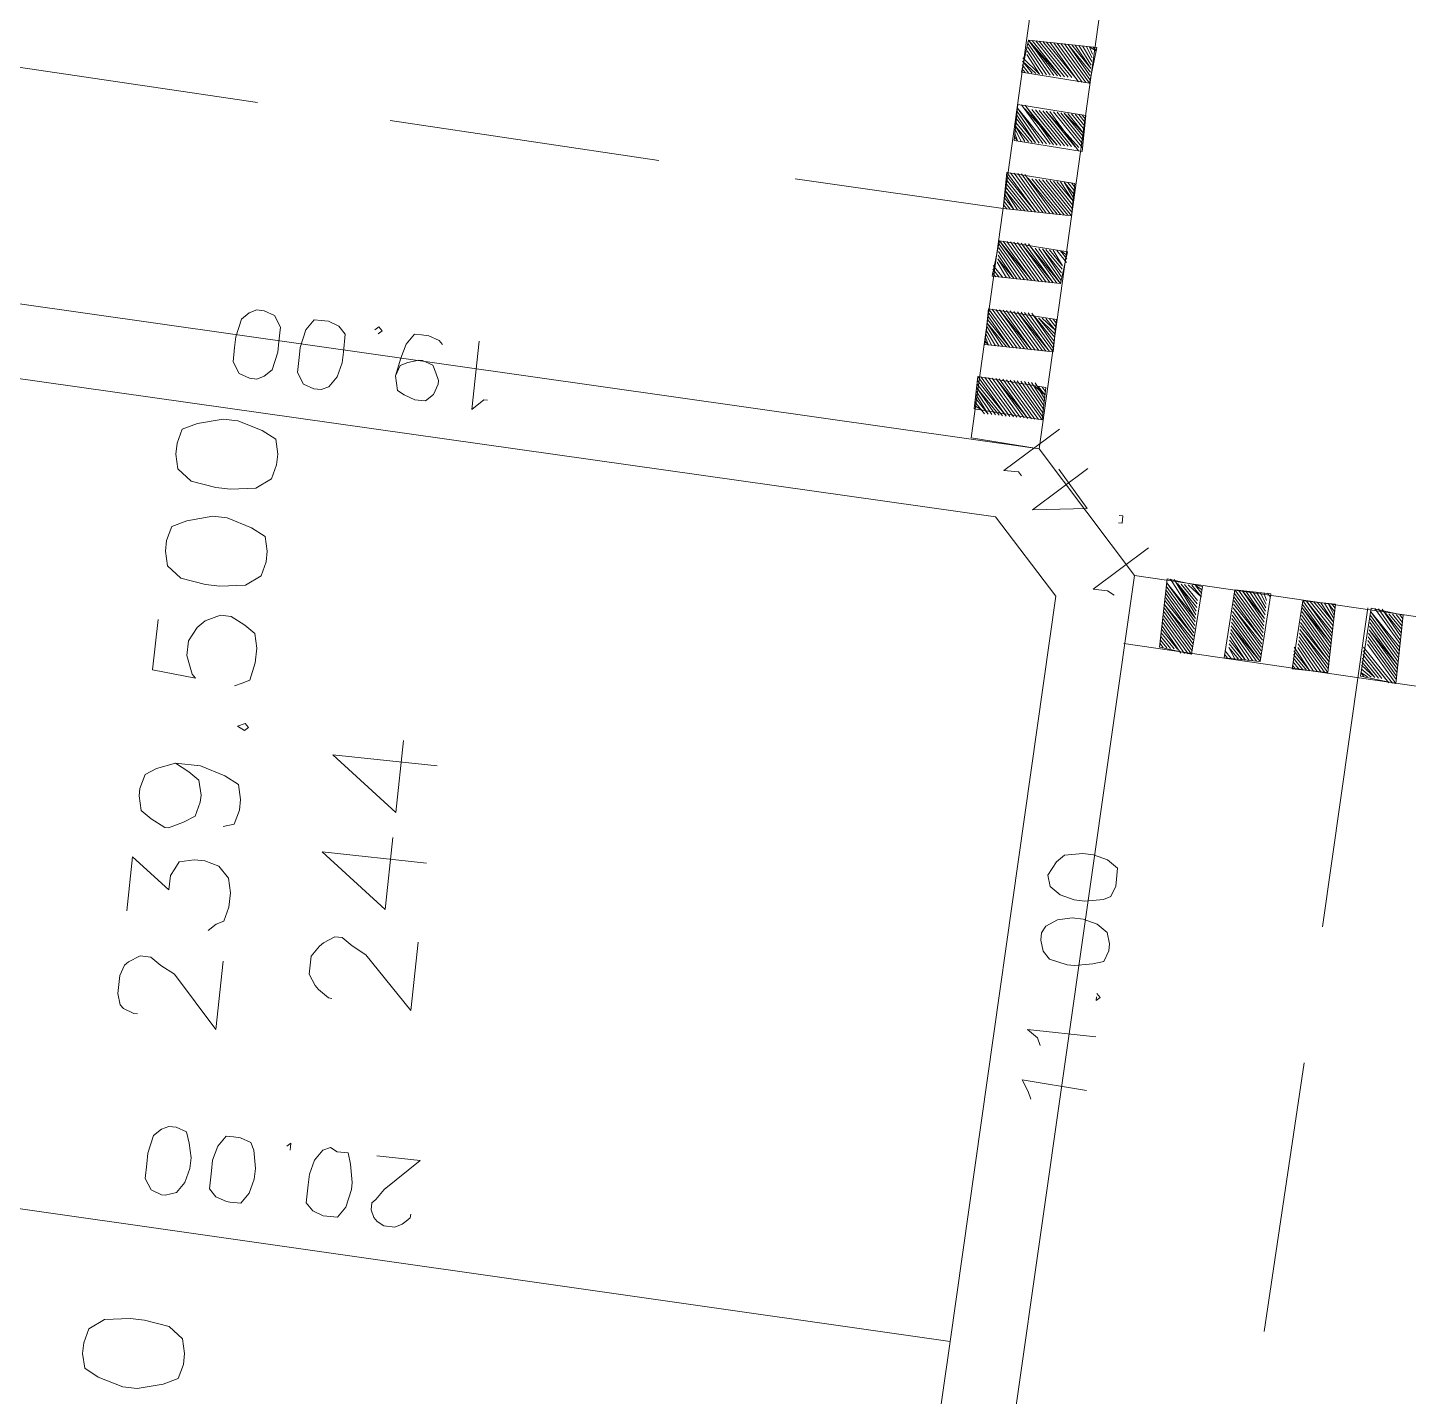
# Model space of a CAD drawing. Header units: metres. Extents: x -977055 to 805873, y -1033982 to 242021.
# Drawn here: x 2616.5 to 2636.78, y 927.2 to 947.31 of the extents above; entities that cross this region are included whole.
import ezdxf

# ---------------------------------------------------------------- set-up
doc = ezdxf.new("R2010")
doc.units = ezdxf.units.M
for name, color, linetype in [('PDF_acera', 7, 'Continuous'), ('PDF_areas por lote', 7, 'Continuous'), ('PDF_COTAS', 7, 'Continuous'), ('PDF_linea de centro', 7, 'Continuous'), ('PDF_LOTES', 7, 'Continuous'), ('PDF_No. lotes', 7, 'Continuous'), ('PDF_PASO DE CEBRA', 7, 'Continuous')]:
    doc.layers.add(name, color=color, linetype=linetype)

# ---------------------------------------------------------------- blocks, each defined once
blk = doc.blocks.new('CALLE')
at = {"layer": 'PDF_acera', "lineweight": 9}
blk.add_lwpolyline([(-132.08832, -138.354048), (-133.14672, -169.471008), (-131.87664, -170.82576), (-75.188736, -172.773216), (-73.833984, -171.503136), (-72.775584, -140.386176), (-74.045664, -139.031424), (-130.733568, -137.083968)], close=True, dxfattribs=at)
at = {"layer": 'PDF_areas por lote', "lineweight": 9}
for points in [[(-85.561056, -161.51184), (-85.7304, -161.554176), (-85.815072, -161.72352), (-85.899744, -162.019872), (-85.899744, -162.189216), (-85.815072, -162.485568), (-85.7304, -162.654912), (-85.561056, -162.697248), (-85.434048, -162.697248), (-85.264704, -162.654912), (-85.137696, -162.485568), (-85.09536, -162.189216), (-85.09536, -162.019872), (-85.137696, -161.72352), (-85.264704, -161.554176), (-85.434048, -161.51184)], [(-76.120128, -161.469504), (-76.289472, -161.51184), (-76.41648, -161.681184), (-76.458816, -161.977536), (-76.458816, -162.14688), (-76.41648, -162.443232), (-76.289472, -162.612576), (-76.120128, -162.654912), (-75.99312, -162.654912), (-75.823776, -162.612576), (-75.739104, -162.443232), (-75.654432, -162.14688), (-75.654432, -161.977536), (-75.739104, -161.681184), (-75.823776, -161.51184), (-75.99312, -161.469504)], [(-74.977056, -161.469504), (-75.1464, -161.51184), (-75.273408, -161.681184), (-75.315744, -161.977536), (-75.315744, -162.14688), (-75.273408, -162.443232), (-75.1464, -162.612576), (-74.977056, -162.654912), (-74.850048, -162.654912), (-74.680704, -162.612576), (-74.596032, -162.443232), (-74.51136, -162.14688), (-74.51136, -161.977536), (-74.596032, -161.681184), (-74.680704, -161.51184), (-74.850048, -161.469504)], [(-78.067584, -162.527904), (-78.10992, -162.612576), (-78.067584, -162.654912), (-78.025248, -162.612576)]]:
    blk.add_lwpolyline(points, close=True, dxfattribs=at)
for points in [[(-81.539136, -161.72352), (-81.539136, -161.681184), (-81.4968, -161.554176), (-81.454464, -161.51184), (-81.327456, -161.469504), (-81.115776, -161.469504), (-80.988768, -161.51184), (-80.946432, -161.554176), (-80.86176, -161.681184), (-80.86176, -161.808192), (-80.946432, -161.9352), (-81.031104, -162.104544), (-81.623808, -162.654912), (-80.819424, -162.654912)], [(-80.353728, -161.469504), (-79.718688, -161.469504), (-80.057376, -161.9352), (-79.888032, -161.9352), (-79.80336, -161.977536), (-79.718688, -162.019872), (-79.676352, -162.189216), (-79.676352, -162.316224), (-79.718688, -162.485568), (-79.845696, -162.612576), (-80.01504, -162.654912), (-80.184384, -162.654912), (-80.353728, -162.612576), (-80.396064, -162.527904), (-80.480736, -162.443232)], [(-78.575616, -161.850528), (-78.660288, -162.019872), (-78.74496, -162.14688), (-78.914304, -162.189216), (-78.998976, -162.189216), (-79.16832, -162.14688), (-79.252992, -162.019872), (-79.337664, -161.850528), (-79.337664, -161.808192), (-79.252992, -161.638848), (-79.16832, -161.51184), (-78.998976, -161.469504), (-78.914304, -161.469504), (-78.74496, -161.51184), (-78.660288, -161.638848), (-78.575616, -161.850528), (-78.575616, -162.14688), (-78.660288, -162.443232), (-78.74496, -162.612576), (-78.914304, -162.654912), (-79.041312, -162.654912), (-79.210656, -162.612576), (-79.252992, -162.485568)], [(-76.924512, -161.469504), (-77.517216, -161.469504), (-77.559552, -161.977536), (-77.517216, -161.9352), (-77.305536, -161.850528), (-77.136192, -161.850528), (-76.966848, -161.9352), (-76.882176, -162.019872), (-76.797504, -162.189216), (-76.797504, -162.316224), (-76.882176, -162.485568), (-76.966848, -162.612576), (-77.136192, -162.654912), (-77.305536, -162.654912), (-77.517216, -162.612576), (-77.559552, -162.527904), (-77.601888, -162.443232)]]:
    blk.add_lwpolyline(points, dxfattribs=at)
at = {"layer": 'PDF_COTAS', "lineweight": 9}
for points in [[(-83.6136, -162.273888), (-83.571264, -162.400896), (-83.444256, -162.485568), (-83.274912, -162.527904), (-83.147904, -162.527904), (-82.97856, -162.485568), (-82.851552, -162.443232), (-82.809216, -162.316224), (-82.809216, -162.231552), (-82.851552, -162.14688), (-82.936224, -162.062208), (-83.147904, -162.019872), (-83.274912, -162.019872), (-83.444256, -162.019872), (-83.571264, -162.104544), (-83.6136, -162.231552)], [(-83.6136, -162.273888), (-83.571264, -162.400896), (-83.444256, -162.485568), (-83.274912, -162.527904), (-83.147904, -162.527904), (-82.97856, -162.485568), (-82.851552, -162.443232), (-82.809216, -162.316224), (-82.809216, -162.231552), (-82.851552, -162.14688), (-82.936224, -162.062208), (-83.147904, -162.019872), (-83.274912, -162.019872), (-83.444256, -162.019872), (-83.571264, -162.104544), (-83.6136, -162.231552)], [(-74.003328, -162.316224), (-73.960992, -162.400896), (-73.87632, -162.485568), (-73.66464, -162.527904), (-73.537632, -162.527904), (-73.368288, -162.527904), (-73.24128, -162.443232), (-73.198944, -162.316224), (-73.198944, -162.231552), (-73.24128, -162.14688), (-73.325952, -162.062208), (-73.537632, -162.019872), (-73.66464, -162.019872), (-73.833984, -162.019872), (-73.960992, -162.104544), (-74.003328, -162.231552)], [(-83.6136, -163.035936), (-83.6136, -163.162944), (-83.486592, -163.247616), (-83.317248, -163.289952), (-83.19024, -163.289952), (-82.97856, -163.247616), (-82.893888, -163.20528), (-82.851552, -163.078272), (-82.851552, -162.9936), (-82.851552, -162.908928), (-82.97856, -162.824256), (-83.147904, -162.78192), (-83.274912, -162.78192), (-83.486592, -162.78192), (-83.571264, -162.866592), (-83.6136, -162.9936)], [(-83.6136, -163.035936), (-83.6136, -163.162944), (-83.486592, -163.247616), (-83.317248, -163.289952), (-83.19024, -163.289952), (-82.97856, -163.247616), (-82.893888, -163.20528), (-82.851552, -163.078272), (-82.851552, -162.9936), (-82.851552, -162.908928), (-82.97856, -162.824256), (-83.147904, -162.78192), (-83.274912, -162.78192), (-83.486592, -162.78192), (-83.571264, -162.866592), (-83.6136, -162.9936)], [(-74.045664, -163.078272), (-74.003328, -163.162944), (-73.87632, -163.247616), (-73.706976, -163.289952), (-73.579968, -163.289952), (-73.368288, -163.289952), (-73.283616, -163.20528), (-73.24128, -163.078272), (-73.24128, -162.9936), (-73.24128, -162.908928), (-73.368288, -162.824256), (-73.579968, -162.78192), (-73.66464, -162.78192), (-73.87632, -162.78192), (-74.003328, -162.866592), (-74.045664, -162.9936)], [(-82.893888, -163.62864), (-82.851552, -163.670976), (-82.893888, -163.670976), (-82.936224, -163.670976), (-82.893888, -163.670976), (-82.851552, -163.670976)], [(-83.655936, -164.179008), (-83.655936, -164.306016), (-83.528928, -164.390688), (-83.317248, -164.433024), (-83.232576, -164.433024), (-83.020896, -164.390688), (-82.893888, -164.348352), (-82.893888, -164.221344), (-82.851552, -164.136672), (-82.893888, -164.052), (-83.020896, -163.967328), (-83.19024, -163.924992), (-83.317248, -163.924992), (-83.528928, -163.924992), (-83.6136, -164.009664), (-83.655936, -164.136672)], [(-83.655936, -164.179008), (-83.655936, -164.306016), (-83.528928, -164.390688), (-83.317248, -164.433024), (-83.232576, -164.433024), (-83.020896, -164.390688), (-82.893888, -164.348352), (-82.893888, -164.221344), (-82.851552, -164.136672), (-82.893888, -164.052), (-83.020896, -163.967328), (-83.19024, -163.924992), (-83.317248, -163.924992), (-83.528928, -163.924992), (-83.6136, -164.009664), (-83.655936, -164.136672)], [(-82.893888, -164.68704), (-82.893888, -165.195072), (-83.274912, -164.814048), (-83.40192, -164.729376), (-83.444256, -164.68704), (-83.528928, -164.68704), (-83.6136, -164.729376), (-83.655936, -164.771712), (-83.698272, -164.856384), (-83.698272, -164.983392), (-83.655936, -165.068064), (-83.6136, -165.1104), (-83.571264, -165.152736), (-83.528928, -165.152736), (-83.571264, -165.152736), (-83.6136, -165.1104), (-83.655936, -165.068064), (-83.698272, -164.983392), (-83.698272, -164.856384), (-83.655936, -164.771712), (-83.6136, -164.729376), (-83.528928, -164.68704), (-83.444256, -164.68704), (-83.40192, -164.729376), (-83.274912, -164.814048), (-82.893888, -165.195072)], [(-79.549344, -172.138176), (-79.676352, -172.180512), (-79.761024, -172.265184), (-79.80336, -172.476864), (-79.80336, -172.561536), (-79.761024, -172.773216), (-79.718688, -172.900224), (-79.59168, -172.94256), (-79.507008, -172.94256), (-79.38, -172.900224), (-79.295328, -172.773216), (-79.252992, -172.603872), (-79.252992, -172.476864), (-79.295328, -172.30752), (-79.38, -172.180512), (-79.464672, -172.138176)], [(-78.787296, -172.138176), (-78.914304, -172.180512), (-78.998976, -172.30752), (-79.041312, -172.476864), (-79.041312, -172.603872), (-78.998976, -172.815552), (-78.95664, -172.900224), (-78.829632, -172.94256), (-78.74496, -172.94256), (-78.617952, -172.94256), (-78.53328, -172.815552), (-78.490944, -172.646208), (-78.490944, -172.5192), (-78.53328, -172.30752), (-78.617952, -172.222848), (-78.702624, -172.180512)]]:
    blk.add_lwpolyline(points, close=True, dxfattribs=at)
for points in [[(-73.325952, -163.670976), (-73.283616, -163.713312), (-73.24128, -163.670976), (-73.283616, -163.62864)], [(-73.791648, -163.924992), (-73.66464, -163.967328), (-73.622304, -164.052), (-73.579968, -164.179008), (-73.579968, -164.221344), (-73.622304, -164.348352), (-73.706976, -164.390688), (-73.791648, -164.433024), (-73.833984, -164.433024), (-73.960992, -164.390688), (-74.045664, -164.306016), (-74.045664, -164.221344), (-74.045664, -164.179008), (-74.003328, -164.052), (-73.960992, -163.967328), (-73.791648, -163.924992), (-73.579968, -163.967328), (-73.410624, -164.009664), (-73.283616, -164.094336), (-73.283616, -164.179008), (-73.283616, -164.26368), (-73.325952, -164.390688), (-73.368288, -164.433024)], [(-73.960992, -165.025728), (-73.960992, -164.983392), (-74.088, -164.856384), (-73.283616, -164.856384)], [(-74.172672, -171.333792), (-74.130336, -171.291456), (-74.130336, -171.122112), (-73.579968, -171.714816)], [(-74.003328, -172.09584), (-74.553696, -171.503136), (-74.469024, -172.138176), (-74.045664, -171.757152)], [(-81.412128, -172.222848), (-81.327456, -172.180512), (-81.200448, -172.09584), (-81.242784, -172.857888)], [(-80.777088, -172.265184), (-80.692416, -172.222848), (-80.607744, -172.09584), (-80.607744, -172.900224)], [(-75.442752, -172.561536), (-75.400416, -172.476864), (-75.400416, -172.30752), (-74.850048, -172.900224)], [(-74.596032, -172.5192), (-74.596032, -172.561536), (-74.51136, -172.561536), (-74.51136, -172.5192)], [(-80.142048, -172.857888), (-80.184384, -172.857888), (-80.142048, -172.900224), (-80.099712, -172.857888)]]:
    blk.add_lwpolyline(points, dxfattribs=at)
at = {"layer": 'PDF_linea de centro', "lineweight": 9}
for points in [[(-70.785792, -161.977536), (-70.658784, -158.802336)], [(-70.955136, -166.719168), (-70.828128, -163.543968)], [(-71.082144, -170.783424), (-70.997472, -168.327936)], [(-83.82528, -175.228704), (-80.65008, -175.355712)], [(-79.041312, -175.398048), (-75.273408, -175.525056)]]:
    blk.add_lwpolyline(points, dxfattribs=at)
at = {"layer": 'PDF_LOTES', "lineweight": 20}
for points in [[(-93.901248, -171.24912), (-84.333312, -171.587808), (-83.782944, -155.5848), (-93.393216, -155.246112)], [(-84.333312, -171.587808), (-75.527424, -171.88416), (-74.680704, -171.079776), (-74.172672, -155.923488), (-83.782944, -155.5848)]]:
    blk.add_lwpolyline(points, close=True, dxfattribs=at)
at = {"layer": 'PDF_No. lotes', "lineweight": 20}
for points in [[(-81.115776, -163.967328), (-81.115776, -163.924992), (-81.031104, -163.797984), (-80.988768, -163.755648), (-80.86176, -163.670976), (-80.65008, -163.670976), (-80.523072, -163.755648), (-80.480736, -163.797984), (-80.396064, -163.924992), (-80.396064, -164.009664), (-80.480736, -164.136672), (-80.565408, -164.306016), (-81.158112, -164.89872), (-80.353728, -164.89872)], [(-79.422336, -164.89872), (-79.422336, -163.670976), (-80.01504, -164.47536), (-79.16832, -164.47536)], [(-78.279264, -164.89872), (-78.279264, -163.670976), (-78.871968, -164.47536), (-78.025248, -164.47536)]]:
    blk.add_lwpolyline(points, dxfattribs=at)
at = {"layer": 'PDF_PASO DE CEBRA', "lineweight": 9}
for points in [[(-73.833984, -171.503136), (-68.37264, -171.67248), (-68.330304, -170.868096), (-73.791648, -170.698752), (-73.833984, -171.503136), (-73.791648, -170.698752)], [(-73.495296, -170.82576), (-73.368288, -170.698752)], [(-73.325952, -170.698752), (-73.495296, -170.868096), (-73.283616, -170.698752)], [(-73.495296, -170.910432), (-73.24128, -170.698752)], [(-73.495296, -170.952768), (-73.198944, -170.698752), (-73.495296, -170.995104)], [(-73.495296, -171.03744), (-73.156608, -170.698752)], [(-73.114272, -170.698752), (-73.495296, -171.079776), (-73.071936, -170.698752)], [(-73.45296, -170.698752), (-73.45296, -170.741088)], [(-73.45296, -170.783424), (-73.410624, -170.698752)], [(-73.495296, -171.122112), (-73.071936, -170.741088)], [(-73.495296, -171.164448), (-73.071936, -170.783424)], [(-73.495296, -171.206784), (-73.071936, -170.82576)], [(-73.495296, -171.24912), (-73.071936, -170.868096)], [(-72.690912, -170.741088), (-72.690912, -170.741088)], [(-72.648576, -170.741088), (-72.690912, -170.783424), (-72.60624, -170.741088)], [(-72.690912, -170.82576), (-72.563904, -170.741088)], [(-72.690912, -170.868096), (-72.521568, -170.741088)], [(-72.690912, -170.910432), (-72.479232, -170.741088)], [(-72.690912, -170.952768), (-72.436896, -170.741088), (-72.690912, -170.995104)], [(-72.39456, -170.741088), (-72.690912, -171.03744), (-72.352224, -170.741088)], [(-72.690912, -171.079776), (-72.309888, -170.741088)], [(-72.690912, -171.122112), (-72.267552, -170.741088)], [(-72.690912, -171.164448), (-72.267552, -170.783424)], [(-72.690912, -171.206784), (-72.267552, -170.82576)], [(-72.690912, -171.24912), (-72.267552, -170.868096), (-72.690912, -171.291456), (-72.267552, -170.910432)], [(-71.886528, -170.741088), (-71.886528, -170.741088)], [(-71.886528, -170.783424), (-71.844192, -170.741088)], [(-71.886528, -170.82576), (-71.801856, -170.741088)], [(-71.886528, -170.868096), (-71.75952, -170.741088)], [(-71.886528, -170.910432), (-71.717184, -170.783424)], [(-71.886528, -170.952768), (-71.674848, -170.783424), (-71.886528, -170.995104), (-71.632512, -170.783424)], [(-71.886528, -171.03744), (-71.590176, -170.783424)], [(-71.886528, -171.079776), (-71.54784, -170.783424)], [(-71.886528, -171.122112), (-71.505504, -170.783424)], [(-71.886528, -171.164448), (-71.463168, -170.783424), (-71.886528, -171.206784), (-71.463168, -170.82576)], [(-71.886528, -171.24912), (-71.463168, -170.868096)], [(-71.082144, -170.783424), (-71.082144, -170.783424)], [(-71.082144, -170.82576), (-71.039808, -170.783424)], [(-71.082144, -170.868096), (-70.997472, -170.783424)], [(-70.955136, -170.783424), (-71.082144, -170.910432), (-70.9128, -170.783424)], [(-71.082144, -170.952768), (-70.870464, -170.783424), (-71.082144, -170.995104)], [(-71.082144, -171.03744), (-70.828128, -170.783424)], [(-71.082144, -171.079776), (-70.785792, -170.783424)], [(-71.082144, -171.122112), (-70.743456, -170.783424)], [(-70.70112, -170.783424), (-71.082144, -171.164448), (-70.658784, -170.783424)], [(-71.082144, -171.206784), (-70.658784, -170.82576)], [(-71.082144, -171.24912), (-70.658784, -170.868096)], [(-70.27776, -170.82576), (-70.27776, -170.82576)], [(-70.235424, -170.82576), (-70.27776, -170.868096), (-70.193088, -170.82576)], [(-70.27776, -170.910432), (-70.150752, -170.82576)], [(-70.27776, -170.952768), (-70.108416, -170.82576), (-70.27776, -170.995104)], [(-70.27776, -171.03744), (-70.06608, -170.82576)], [(-70.023744, -170.82576), (-70.27776, -171.079776), (-69.981408, -170.82576)], [(-70.27776, -171.122112), (-69.939072, -170.82576)], [(-70.27776, -171.164448), (-69.896736, -170.82576), (-70.27776, -171.206784)], [(-70.27776, -171.24912), (-69.8544, -170.868096)], [(-69.473376, -170.82576), (-69.473376, -170.82576)], [(-69.473376, -170.868096), (-69.43104, -170.82576)], [(-69.473376, -170.910432), (-69.388704, -170.82576)], [(-69.473376, -170.952768), (-69.346368, -170.82576), (-69.473376, -170.995104)], [(-69.304032, -170.82576), (-69.473376, -171.03744), (-69.261696, -170.868096)], [(-69.473376, -171.079776), (-69.21936, -170.868096)], [(-69.473376, -171.122112), (-69.177024, -170.868096)], [(-69.473376, -171.164448), (-69.134688, -170.868096)], [(-69.473376, -171.206784), (-69.092352, -170.868096), (-69.473376, -171.24912)], [(-69.092352, -170.868096), (-69.473376, -171.291456), (-69.092352, -170.910432)], [(-73.495296, -171.291456), (-73.071936, -170.910432), (-73.495296, -171.333792), (-73.071936, -170.952768)], [(-73.495296, -171.376128), (-73.071936, -170.995104)], [(-73.495296, -171.418464), (-73.071936, -171.03744)], [(-72.690912, -171.333792), (-72.267552, -170.952768)], [(-72.690912, -171.376128), (-72.267552, -170.995104)], [(-72.690912, -171.418464), (-72.267552, -171.03744)], [(-71.886528, -171.291456), (-71.463168, -170.910432)], [(-71.886528, -171.333792), (-71.463168, -170.952768)], [(-71.886528, -171.376128), (-71.463168, -170.995104)], [(-71.886528, -171.418464), (-71.463168, -171.03744), (-71.886528, -171.4608), (-71.463168, -171.079776)], [(-71.082144, -171.291456), (-70.658784, -170.910432)], [(-71.082144, -171.333792), (-70.658784, -170.952768)], [(-71.082144, -171.376128), (-70.658784, -170.995104), (-71.082144, -171.376128)], [(-71.082144, -171.418464), (-70.70112, -171.03744)], [(-70.27776, -171.291456), (-69.8544, -170.910432)], [(-69.896736, -170.910432), (-70.27776, -171.333792), (-69.896736, -170.952768)], [(-70.27776, -171.376128), (-69.896736, -170.995104)], [(-70.27776, -171.418464), (-69.896736, -171.03744)], [(-69.473376, -171.333792), (-69.092352, -170.952768)], [(-69.473376, -171.376128), (-69.092352, -170.995104)], [(-69.473376, -171.418464), (-69.092352, -171.03744)], [(-73.495296, -171.4608), (-73.071936, -171.079776)], [(-73.495296, -171.503136), (-73.071936, -171.122112)], [(-73.45296, -171.503136), (-73.071936, -171.164448), (-73.45296, -171.503136)], [(-73.410624, -171.503136), (-73.071936, -171.206784)], [(-72.690912, -171.4608), (-72.267552, -171.079776), (-72.690912, -171.503136), (-72.267552, -171.122112)], [(-72.690912, -171.545472), (-72.267552, -171.164448)], [(-72.648576, -171.545472), (-72.267552, -171.206784)], [(-71.886528, -171.503136), (-71.463168, -171.122112)], [(-71.505504, -171.164448), (-71.886528, -171.545472), (-71.505504, -171.206784)], [(-71.082144, -171.4608), (-70.70112, -171.079776)], [(-71.082144, -171.503136), (-70.70112, -171.122112)], [(-71.082144, -171.545472), (-70.70112, -171.164448)], [(-71.082144, -171.587808), (-70.70112, -171.206784), (-71.082144, -171.587808)], [(-70.320096, -171.587808), (-69.896736, -171.206784)], [(-70.27776, -171.4608), (-69.896736, -171.079776)], [(-70.27776, -171.503136), (-69.896736, -171.122112)], [(-70.27776, -171.545472), (-69.896736, -171.164448), (-70.27776, -171.587808)], [(-69.515712, -171.503136), (-69.092352, -171.122112), (-69.515712, -171.503136)], [(-69.515712, -171.545472), (-69.092352, -171.164448)], [(-69.515712, -171.587808), (-69.092352, -171.206784)], [(-69.473376, -171.4608), (-69.092352, -171.079776)], [(-73.368288, -171.503136), (-73.071936, -171.24912)], [(-73.325952, -171.503136), (-73.071936, -171.291456)], [(-73.283616, -171.503136), (-73.071936, -171.333792)], [(-73.24128, -171.503136), (-73.071936, -171.376128)], [(-73.114272, -171.376128), (-73.198944, -171.503136), (-73.114272, -171.418464)], [(-72.60624, -171.545472), (-72.267552, -171.24912)], [(-72.563904, -171.545472), (-72.309888, -171.291456)], [(-72.521568, -171.545472), (-72.309888, -171.333792), (-72.479232, -171.545472)], [(-72.309888, -171.376128), (-72.436896, -171.545472), (-72.309888, -171.418464)], [(-71.844192, -171.545472), (-71.505504, -171.24912)], [(-71.801856, -171.545472), (-71.505504, -171.291456), (-71.75952, -171.545472)], [(-71.717184, -171.545472), (-71.505504, -171.333792)], [(-71.505504, -171.376128), (-71.674848, -171.545472), (-71.505504, -171.418464)], [(-71.039808, -171.587808), (-70.70112, -171.24912)], [(-70.997472, -171.587808), (-70.70112, -171.291456)], [(-70.955136, -171.587808), (-70.70112, -171.333792)], [(-70.70112, -171.376128), (-70.9128, -171.587808), (-70.70112, -171.418464)], [(-70.27776, -171.630144), (-69.896736, -171.24912)], [(-70.235424, -171.630144), (-69.896736, -171.291456)], [(-70.193088, -171.630144), (-69.896736, -171.333792)], [(-70.150752, -171.630144), (-69.896736, -171.376128), (-70.108416, -171.630144), (-69.896736, -171.418464)], [(-69.515712, -171.630144), (-69.092352, -171.24912)], [(-69.473376, -171.630144), (-69.092352, -171.291456)], [(-69.43104, -171.630144), (-69.092352, -171.333792), (-69.388704, -171.630144)], [(-69.092352, -171.376128), (-69.346368, -171.630144), (-69.092352, -171.418464)], [(-73.156608, -171.503136), (-73.114272, -171.4608)], [(-73.114272, -171.503136), (-73.114272, -171.503136)], [(-72.39456, -171.545472), (-72.309888, -171.4608)], [(-72.352224, -171.545472), (-72.309888, -171.503136)], [(-72.309888, -171.545472), (-72.309888, -171.545472)], [(-71.632512, -171.587808), (-71.505504, -171.4608)], [(-71.590176, -171.587808), (-71.505504, -171.503136), (-71.54784, -171.587808)], [(-71.505504, -171.587808), (-71.505504, -171.545472)], [(-70.870464, -171.587808), (-70.70112, -171.4608), (-70.828128, -171.587808)], [(-70.785792, -171.587808), (-70.70112, -171.503136)], [(-70.743456, -171.587808), (-70.70112, -171.545472)], [(-70.06608, -171.630144), (-69.896736, -171.4608)], [(-70.023744, -171.630144), (-69.896736, -171.503136)], [(-69.981408, -171.630144), (-69.896736, -171.545472)], [(-69.304032, -171.630144), (-69.092352, -171.4608)], [(-69.261696, -171.630144), (-69.092352, -171.503136)], [(-69.21936, -171.630144), (-69.092352, -171.545472)], [(-70.70112, -171.587808), (-70.70112, -171.587808)], [(-69.939072, -171.630144), (-69.896736, -171.587808)], [(-69.896736, -171.630144), (-69.896736, -171.630144)], [(-69.177024, -171.630144), (-69.092352, -171.587808), (-69.134688, -171.67248), (-69.092352, -171.630144)], [(-76.2048, -178.319232), (-75.99312, -172.73088)], [(-75.400416, -178.361568), (-75.188736, -172.773216)], [(-76.035456, -173.408256), (-75.739104, -173.15424), (-76.035456, -173.408256)], [(-76.035456, -173.450592), (-75.696768, -173.15424)], [(-76.035456, -173.492928), (-75.654432, -173.15424)], [(-76.035456, -173.535264), (-75.612096, -173.15424)], [(-75.99312, -173.15424), (-75.950784, -173.15424), (-75.99312, -173.196576)], [(-75.99312, -173.238912), (-75.908448, -173.15424)], [(-75.99312, -173.281248), (-75.866112, -173.15424)], [(-75.99312, -173.323584), (-75.823776, -173.15424)], [(-75.99312, -173.36592), (-75.78144, -173.15424)], [(-75.99312, -173.535264), (-75.56976, -173.15424)], [(-75.950784, -173.535264), (-75.527424, -173.15424)], [(-75.908448, -173.535264), (-75.485088, -173.15424), (-75.866112, -173.535264)], [(-75.442752, -173.15424), (-75.823776, -173.535264), (-75.400416, -173.15424)], [(-75.78144, -173.535264), (-75.35808, -173.15424)], [(-75.739104, -173.535264), (-75.315744, -173.15424)], [(-75.696768, -173.535264), (-75.273408, -173.15424)], [(-75.654432, -173.535264), (-75.231072, -173.15424), (-75.612096, -173.535264), (-75.188736, -173.196576)], [(-75.56976, -173.535264), (-75.188736, -173.238912)], [(-75.527424, -173.535264), (-75.231072, -173.281248), (-75.485088, -173.535264)], [(-75.442752, -173.535264), (-75.231072, -173.323584)], [(-75.400416, -173.535264), (-75.231072, -173.36592)], [(-75.231072, -173.408256), (-75.35808, -173.5776), (-75.231072, -173.450592)], [(-75.315744, -173.5776), (-75.231072, -173.492928), (-75.273408, -173.5776)], [(-75.231072, -173.5776), (-75.231072, -173.535264)], [(-76.035456, -173.916288), (-76.035456, -173.916288)], [(-76.035456, -173.958624), (-75.99312, -173.916288)], [(-76.035456, -174.00096), (-75.950784, -173.916288)], [(-76.035456, -174.043296), (-75.908448, -173.958624), (-76.035456, -174.085632)], [(-76.035456, -174.127968), (-75.866112, -173.958624)], [(-75.823776, -173.958624), (-76.035456, -174.170304), (-75.78144, -173.958624)], [(-76.035456, -174.21264), (-75.739104, -173.958624)], [(-76.035456, -174.254976), (-75.696768, -173.958624)], [(-76.035456, -174.297312), (-75.654432, -173.958624), (-76.035456, -174.339648), (-75.612096, -173.958624)], [(-75.99312, -174.339648), (-75.56976, -173.958624)], [(-75.950784, -174.339648), (-75.527424, -173.958624)], [(-75.908448, -174.339648), (-75.485088, -173.958624)], [(-75.866112, -174.339648), (-75.442752, -173.958624), (-75.823776, -174.339648)], [(-75.400416, -173.958624), (-75.78144, -174.339648), (-75.35808, -173.958624)], [(-75.739104, -174.339648), (-75.315744, -173.958624)], [(-75.696768, -174.339648), (-75.273408, -173.958624)], [(-75.654432, -174.339648), (-75.231072, -173.958624)], [(-75.612096, -174.339648), (-75.231072, -174.00096)], [(-75.56976, -174.339648), (-75.231072, -174.043296), (-75.527424, -174.339648), (-75.231072, -174.085632)], [(-75.485088, -174.339648), (-75.231072, -174.127968)], [(-75.442752, -174.339648), (-75.231072, -174.170304)], [(-75.400416, -174.339648), (-75.231072, -174.21264)], [(-75.35808, -174.339648), (-75.231072, -174.254976)], [(-75.315744, -174.339648), (-75.231072, -174.297312), (-75.315744, -174.339648)], [(-75.273408, -174.381984), (-75.231072, -174.339648)], [(-76.077792, -174.720672), (-76.077792, -174.720672)], [(-76.077792, -174.763008), (-76.035456, -174.720672)], [(-76.077792, -174.805344), (-75.99312, -174.720672)], [(-76.077792, -174.84768), (-75.950784, -174.720672)], [(-76.077792, -174.890016), (-75.908448, -174.720672)], [(-75.866112, -174.720672), (-76.077792, -174.932352), (-75.823776, -174.720672)], [(-76.077792, -174.974688), (-75.823776, -174.763008)], [(-76.077792, -175.017024), (-75.78144, -174.763008)], [(-76.077792, -175.05936), (-75.739104, -174.763008)], [(-76.077792, -175.101696), (-75.696768, -174.763008)], [(-76.077792, -175.144032), (-75.654432, -174.763008)], [(-76.035456, -175.144032), (-75.612096, -174.763008), (-75.99312, -175.144032)], [(-75.56976, -174.763008), (-75.950784, -175.144032), (-75.527424, -174.763008)], [(-75.908448, -175.144032), (-75.485088, -174.763008)], [(-75.866112, -175.144032), (-75.442752, -174.763008)], [(-75.823776, -175.144032), (-75.400416, -174.763008)], [(-75.78144, -175.144032), (-75.35808, -174.763008), (-75.739104, -175.144032), (-75.315744, -174.763008)], [(-75.696768, -175.144032), (-75.273408, -174.763008)], [(-75.654432, -175.144032), (-75.273408, -174.805344), (-75.612096, -175.144032)], [(-75.56976, -175.144032), (-75.273408, -174.84768)], [(-75.527424, -175.144032), (-75.273408, -174.890016)], [(-75.273408, -174.932352), (-75.485088, -175.144032), (-75.273408, -174.974688)], [(-75.442752, -175.144032), (-75.273408, -175.017024)], [(-75.400416, -175.144032), (-75.273408, -175.05936), (-75.35808, -175.144032)], [(-75.315744, -175.144032), (-75.273408, -175.101696)], [(-75.273408, -175.144032), (-75.273408, -175.144032)], [(-76.077792, -175.821408), (-75.78144, -175.525056), (-76.120128, -175.863744)], [(-76.120128, -175.90608), (-75.739104, -175.525056)], [(-76.120128, -175.948416), (-75.696768, -175.567392)], [(-76.077792, -175.525056), (-76.077792, -175.525056)], [(-76.077792, -175.567392), (-76.035456, -175.525056), (-76.077792, -175.609728)], [(-76.077792, -175.652064), (-75.99312, -175.525056)], [(-75.950784, -175.525056), (-76.077792, -175.6944), (-75.908448, -175.525056)], [(-76.077792, -175.736736), (-75.866112, -175.525056)], [(-76.077792, -175.779072), (-75.823776, -175.525056)], [(-76.077792, -175.948416), (-75.654432, -175.567392)], [(-76.035456, -175.948416), (-75.612096, -175.567392)], [(-75.99312, -175.948416), (-75.56976, -175.567392)], [(-75.950784, -175.948416), (-75.527424, -175.567392), (-75.908448, -175.948416), (-75.485088, -175.567392)], [(-75.866112, -175.948416), (-75.442752, -175.567392)], [(-75.823776, -175.948416), (-75.400416, -175.567392)], [(-75.78144, -175.948416), (-75.35808, -175.567392)], [(-75.739104, -175.948416), (-75.315744, -175.567392), (-75.696768, -175.948416)], [(-75.654432, -175.948416), (-75.273408, -175.609728), (-75.654432, -175.948416)], [(-75.612096, -175.948416), (-75.273408, -175.652064)], [(-75.56976, -175.948416), (-75.273408, -175.6944)], [(-75.527424, -175.948416), (-75.315744, -175.736736)], [(-75.485088, -175.948416), (-75.315744, -175.779072)], [(-75.442752, -175.948416), (-75.315744, -175.821408), (-75.442752, -175.948416)], [(-75.400416, -175.948416), (-75.315744, -175.863744)], [(-75.35808, -175.948416), (-75.315744, -175.90608)], [(-75.315744, -175.948416), (-75.315744, -175.948416)]]:
    blk.add_lwpolyline(points, dxfattribs=at)
for points in [[(-73.45296, -170.698752), (-73.071936, -170.698752), (-73.114272, -171.503136), (-73.495296, -171.503136)], [(-72.690912, -170.741088), (-72.267552, -170.741088), (-72.309888, -171.545472), (-72.690912, -171.545472)], [(-71.886528, -170.741088), (-71.463168, -170.783424), (-71.505504, -171.587808), (-71.886528, -171.545472)], [(-71.082144, -170.783424), (-70.658784, -170.783424), (-70.70112, -171.587808), (-71.082144, -171.587808)], [(-70.27776, -170.82576), (-69.8544, -170.82576), (-69.896736, -171.630144), (-70.320096, -171.630144)], [(-69.473376, -170.82576), (-69.092352, -170.868096), (-69.092352, -171.67248), (-69.515712, -171.630144)], [(-76.035456, -173.535264), (-75.231072, -173.5776), (-75.188736, -173.15424), (-75.99312, -173.15424)], [(-76.035456, -174.339648), (-75.231072, -174.381984), (-75.231072, -173.958624), (-76.035456, -173.916288)], [(-76.077792, -175.144032), (-75.273408, -175.144032), (-75.273408, -174.763008), (-76.077792, -174.720672)], [(-76.120128, -175.948416), (-75.315744, -175.948416), (-75.273408, -175.567392), (-76.077792, -175.525056)]]:
    blk.add_lwpolyline(points, close=True, dxfattribs=at)

msp = doc.modelspace()

# ---------------------------------------------------------------- block references
at = {"xscale": 1.255773352820658, "yscale": 1.255773352820658, "zscale": 1.255773352820658, "rotation": 83.85573648860341}
msp.add_blockref('CALLE', (2427.15058, 1056.36283, 1015.371), dxfattribs=at)

doc.saveas('drawing.dxf')
